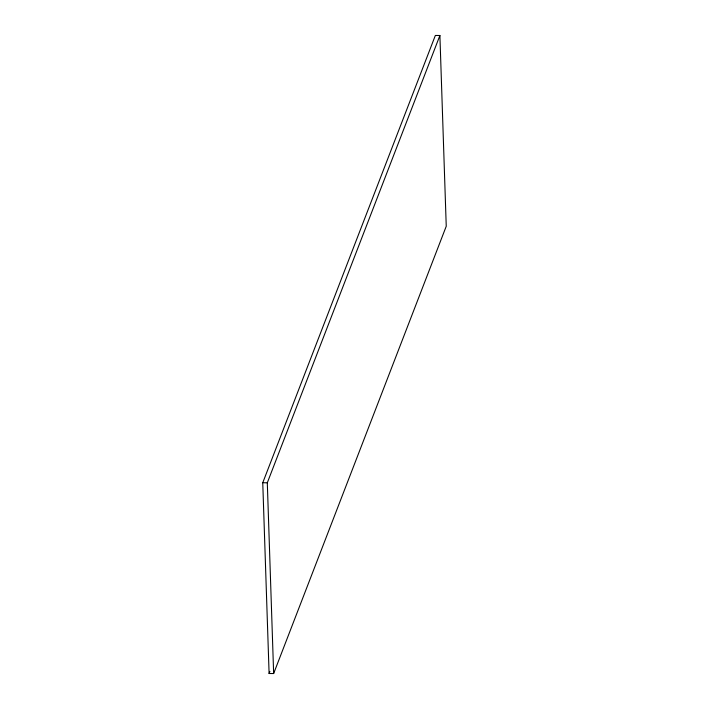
<?xml version="1.0" encoding="UTF-8"?>
<svg xmlns="http://www.w3.org/2000/svg" width="709" height="709" viewBox="0 0 709 709"><rect width="100%" height="100%" fill="white"/><g stroke="black" fill="none" stroke-linecap="round" stroke-linejoin="round"><path stroke-width="1.06" d="M262.755 482.749L435.353 35.45L439.899 35.503L446.245 226.251L273.647 673.55L269.101 673.497L262.755 482.749L267.302 482.794L439.899 35.503M269.101 673.497L269.899 671.432M267.302 482.794L273.647 673.55"/></g></svg>
